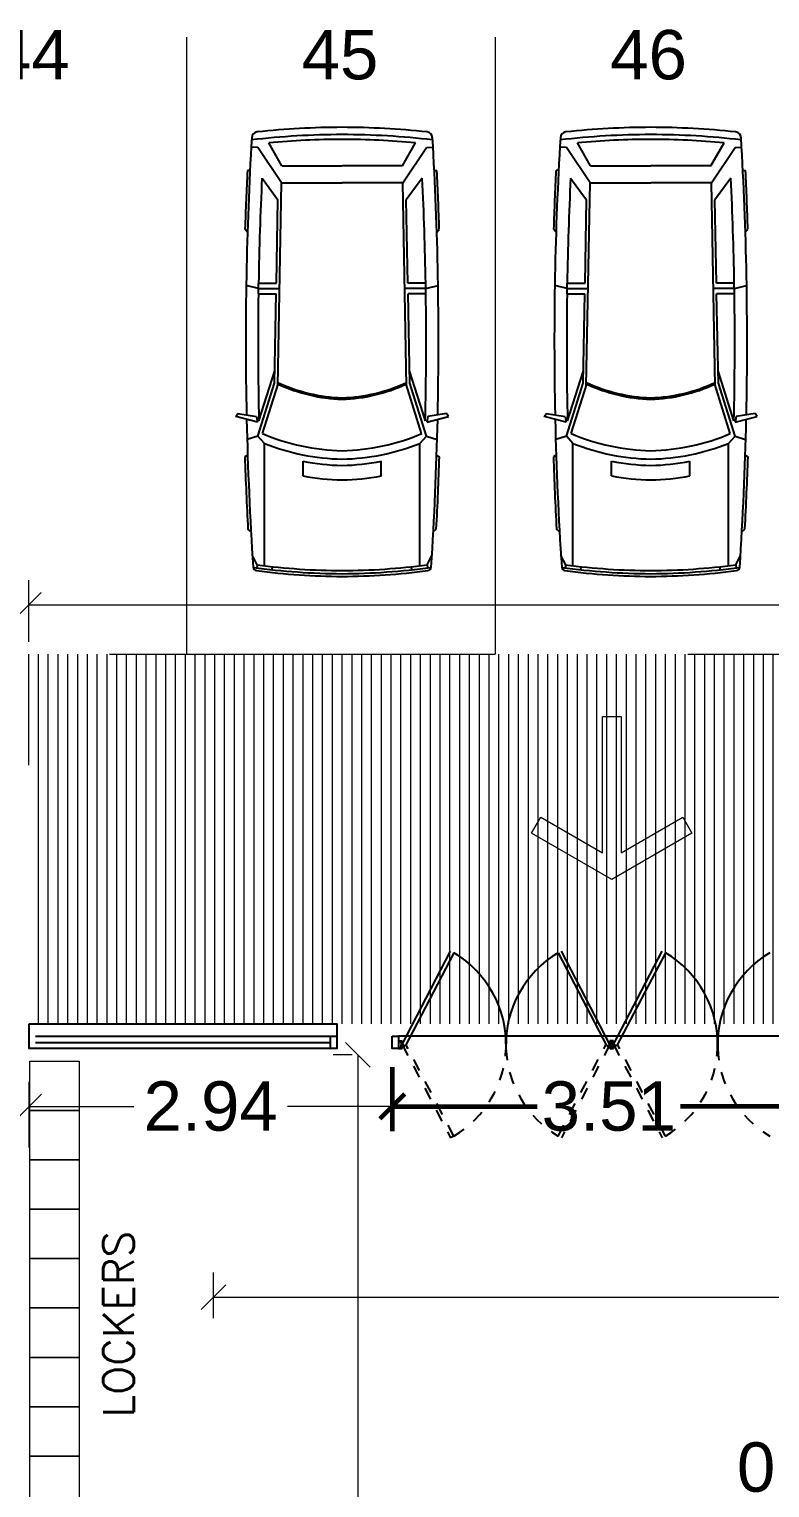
# Model space of a CAD drawing. Header units: inches. Extents: x 2 to 182, y -26 to 193.
# Drawn here: x 20.34 to 26.34, y 95.04 to 106.86 of the extents above; entities that cross this region are included whole.
import ezdxf

# ---------------------------------------------------------------- set-up
doc = ezdxf.new("R2010")
doc.units = ezdxf.units.IN
doc.header["$MEASUREMENT"] = 0
for name, pattern in [('HIDDEN', [0.375, 0.25, -0.125]), ('HIDDEN2', [4.7625, 3.175, -1.5875]), ('LÍNEAS_OCULTAS2', [0.1875, 0.125, -0.0625])]:
    doc.linetypes.add(name, pattern=pattern)
for name, color, linetype in [('ARQ-TXTS LOCAL', 3, 'Continuous'), ('AUTOS', 9, 'Continuous'), ('l carpinteria', 3, 'Continuous'), ('l muro', 5, 'Continuous'), ('L pisos', 8, 'Continuous'), ('l vidrio', 135, 'Continuous')]:
    doc.layers.add(name, color=color, linetype=linetype)
for name, color, linetype, lineweight in [('IS-SANITARIOS', 6, 'Continuous', 9), ('L COTAS', 1, 'Continuous', 9), ('l gris', 9, 'Continuous', 5), ('L PANELES', 136, 'Continuous', 60), ('L PROYEC', 4, 'HIDDEN2', 9)]:
    doc.layers.add(name, color=color, linetype=linetype, lineweight=lineweight)
doc.styles.add('2mm para 1.100', font='ARIAL.TTF')
doc.styles.add('3mm para 1.100', font='ARIAL.TTF')
doc.styles.add('RomanS', font='romans.shx')
doc.dimstyles.new('cotas 1.100', dxfattribs={"dimscale": 2, "dimtxt": 0.2, "dimasz": 0.1, "dimexe": 0.1, "dimexo": 0.05, "dimgap": 0.05, "dimtad": 0, "dimzin": 0, "dimdsep": 46, "dimtxsty": '2mm para 1.100', "dimblk": 'OBLIQUE', "dimcen": 0.09, "dimclrd": 256, "dimclre": 256, "dimclrt": 256, "dimaunit": 1, "dimadec": 3, "dimazin": 0, "dimtfac": 1, "dimtofl": 0, "dimtmove": 2, "dimatfit": 3, "dimfxl": 0, "dimtolj": 1, "dimtzin": 0, "dimlwd": -1, "dimlwe": -1, "dimarcsym": 0})

# ---------------------------------------------------------------- blocks, each defined once
blk = doc.blocks.new('E-120')
for p, q in [((1.249, 0.685), (1.297, 0.862)), ((1.297, 0.862), (1.321, 0.845)), ((1.321, 0.845), (1.297, 0.693)), ((0.094, 0.689), (0.171, 0.727)), ((0.361, 0.738), (0.383, 0.763)), ((0.982, 0.765), (0.969, 0.788)), ((1.136, 0.683), (1.111, 0.769)), ((2.333, 0.678), (2.358, 0.777)), ((2.789, 0.766), (2.813, 0.786)), ((3.294, 0.746), (3.29, 0.767)), ((3.477, 0.683), (3.48, 0.736)), ((0.094, 0.689), (0.069, 0.692)), ((0.086, 0.63), (1.078, 0.63)), ((1.078, 0.63), (1.136, 0.683)), ((1.136, 0.683), (1.566, 0.548)), ((1.158, 0.644), (1.558, 0.518)), ((1.297, 0.693), (1.249, 0.685)), ((1.26, 0.674), (1.665, 0.546)), ((2.29, 0.678), (2.29, 0.534)), ((2.29, 0.678), (2.378, 0.677)), ((2.333, 0.678), (2.333, 0.507)), ((2.378, 0.678), (2.378, 0.532)), ((3.228, 0.649), (3.052, 0.52)), ((3.191, 0.491), (3.477, 0.683)), ((3.328, 0.488), (3.513, 0.594)), ((0.079, 0.567), (0.054, 0.569)), ((1.546, 0.522), (3.191, 0.491)), ((1.566, 0.548), (2.29, 0.534)), ((2.378, 0.532), (3.052, 0.52)), ((3.191, 0.491), (3.191, 0)), ((3.328, 0.488), (3.328, 0)), ((0.814, 0.317), (0.934, 0.317)), ((3.191, -0.491), (3.191, 0)), ((3.328, -0.488), (3.328, 0)), ((0.814, -0.317), (0.934, -0.317)), ((0.078, -0.558), (0.053, -0.562)), ((1.136, -0.683), (1.566, -0.548)), ((1.158, -0.644), (1.558, -0.518)), ((1.26, -0.674), (1.665, -0.546)), ((1.546, -0.522), (3.191, -0.491)), ((1.566, -0.548), (2.29, -0.534)), ((2.29, -0.678), (2.29, -0.534)), ((2.333, -0.678), (2.333, -0.507)), ((2.378, -0.532), (3.052, -0.52)), ((2.378, -0.678), (2.378, -0.532)), ((3.228, -0.649), (3.052, -0.52)), ((3.191, -0.491), (3.477, -0.683)), ((3.328, -0.488), (3.513, -0.594)), ((0.094, -0.689), (0.069, -0.692)), ((0.086, -0.63), (1.078, -0.63)), ((0.094, -0.689), (0.171, -0.727)), ((1.078, -0.63), (1.136, -0.683)), ((1.136, -0.683), (1.111, -0.769)), ((1.249, -0.685), (1.297, -0.862)), ((1.297, -0.693), (1.249, -0.685)), ((1.321, -0.845), (1.297, -0.693)), ((2.29, -0.678), (2.378, -0.677)), ((2.333, -0.678), (2.358, -0.777)), ((3.477, -0.683), (3.48, -0.736)), ((0.361, -0.738), (0.383, -0.763)), ((0.982, -0.765), (0.969, -0.788)), ((2.789, -0.766), (2.813, -0.786)), ((3.294, -0.746), (3.29, -0.767)), ((1.297, -0.862), (1.321, -0.845))]:
    blk.add_line(p, q)
for centre, radius, start, end in [((5.769, -0.04), 5.747, 172.3934, 179.5979), ((0.077, 0.691), 0.03, 93.7373, 172.6816), ((1.903, -27.265), 28.046, 91.2874, 93.7373), ((1.903, -27.265), 28.069, 91.9055, 93.1027), ((1.903, -27.265), 28.046, 86.6212, 91.2121), ((1.903, -27.258), 28.06, 87.167, 88.1406), ((-2.869, -0.011), 6.45, 0.1016, 6.6242), ((3.553, 0.682), 0.05, 6.1594, 86.6212), ((5.769, -0.04), 5.769, 172.6816, 179.5994), ((5.769, -0.04), 5.722, 172.6816, 179.5961), ((2.76, -0.04), 1.81, 158.2817, 178.7222), ((2.76, -0.04), 1.742, 156.8644, 178.6721), ((1.903, -27.265), 27.946, 89.2062, 91.3172), ((1.903, -27.265), 27.946, 87.2823, 89.0264), ((-2.869, -0.011), 6.411, 0.1023, 5.4171), ((-2.869, -0.011), 6.509, 0.1007, 6.1594), ((2.76, -0.04), 1.325, 155.0855, 178.2544), ((2.76, -0.04), 1.313, 154.6813, 178.2383), ((2.76, -0.04), 1.978, 169.5792, 178.8307), ((2.76, -0.04), 1.861, 168.9125, 178.7568), ((5.769, 0.04), 5.769, 180.4006, 187.3184), ((5.769, 0.04), 5.747, 180.4021, 187.6066), ((5.769, 0.04), 5.722, 180.4039, 187.3184), ((2.76, 0.04), 1.978, 181.1693, 190.4208), ((2.76, 0.04), 1.861, 181.2432, 191.0875), ((2.76, 0.04), 1.81, 181.2778, 201.7183), ((2.76, 0.04), 1.742, 181.3279, 203.1356), ((2.76, 0.04), 1.325, 181.7456, 204.9145), ((2.76, 0.04), 1.313, 181.7617, 205.3187), ((-2.869, 0.011), 6.45, 353.3758, 359.8984), ((-2.869, 0.011), 6.411, 354.5829, 359.8977), ((-2.869, 0.011), 6.509, 353.8406, 359.8993), ((0.077, -0.691), 0.03, 187.3184, 266.2627), ((1.903, 27.265), 27.946, 268.6828, 270.7938), ((1.903, 27.265), 27.946, 270.9736, 272.7177), ((3.553, -0.682), 0.05, 273.3788, 353.8406), ((1.903, 27.265), 28.046, 266.2627, 268.7126), ((1.903, 27.265), 28.069, 266.8973, 268.0945), ((1.903, 27.265), 28.046, 268.7879, 273.3788), ((1.903, 27.258), 28.06, 271.8594, 272.833)]:
    blk.add_arc(centre, radius, start, end)
blk = doc.blocks.new('_Oblique')
at = {"color": 0, "linetype": 'ByBlock', "lineweight": -2}
blk.add_line((-0.5, -0.5), (0.5, 0.5), dxfattribs=at)
blk = doc.blocks.new('*D116')
at = {"layer": 'Defpoints', "color": 0}
for p in [(55.176, 102.194), (20.339, 101.796), (55.176, 101.8)]:
    blk.add_point(p, dxfattribs=at)
at = {"layer": 'L COTAS'}
for p, q in [((20.339, 101.896), (20.339, 102.394)), ((55.176, 101.9), (55.176, 102.394)), ((20.339, 102.194), (36.983, 102.194)), ((55.176, 102.194), (38.531, 102.194))]:
    blk.add_line(p, q, dxfattribs=at)
at = {"layer": 'L COTAS', "xscale": 0.2, "yscale": 0.2, "zscale": 0.2, "rotation": 180}
blk.add_blockref('_Oblique', (20.339, 102.194), dxfattribs=at)
at = {"layer": 'L COTAS', "xscale": 0.2, "yscale": 0.2, "zscale": 0.2}
blk.add_blockref('_Oblique', (55.176, 102.194), dxfattribs=at)
at = {"layer": 'L COTAS', "insert": (37.757, 102.194), "char_height": 0.4, "attachment_point": 5, "style": '2mm para 1.100'}
blk.add_mtext('\\A1;34.84', dxfattribs=at)
blk = doc.blocks.new('*D122')
at = {"layer": 'Defpoints', "color": 0}
for p in [(26.194, 94.65), (26.194, 94.1), (27.044, 94.1)]:
    blk.add_point(p, dxfattribs=at)
at = {"layer": 'L COTAS'}
for p, q in [((26.194, 94.2), (26.194, 94.85)), ((27.044, 94.2), (27.044, 94.85)), ((27.044, 94.65), (26.194, 94.65))]:
    blk.add_line(p, q, dxfattribs=at)
at = {"layer": 'L COTAS', "xscale": 0.2, "yscale": 0.2, "zscale": 0.2, "rotation": 180}
blk.add_blockref('_Oblique', (26.194, 94.65), dxfattribs=at)
at = {"layer": 'L COTAS', "xscale": 0.2, "yscale": 0.2, "zscale": 0.2}
blk.add_blockref('_Oblique', (27.044, 94.65), dxfattribs=at)
at = {"layer": 'L COTAS', "insert": (26.619, 95.204), "char_height": 0.4, "attachment_point": 5, "style": '2mm para 1.100'}
blk.add_mtext('\\A1;0.85', dxfattribs=at)
blk = doc.blocks.new('*D123')
at = {"layer": 'Defpoints', "color": 0}
for p in [(21.834, 96.583), (21.834, 96.314), (43.204, 94.363)]:
    blk.add_point(p, dxfattribs=at)
at = {"layer": 'L COTAS'}
for p, q in [((21.834, 96.414), (21.834, 96.783)), ((43.204, 94.463), (43.204, 96.783)), ((21.834, 96.583), (31.741, 96.583)), ((43.204, 96.583), (33.297, 96.583))]:
    blk.add_line(p, q, dxfattribs=at)
at = {"layer": 'L COTAS', "xscale": 0.2, "yscale": 0.2, "zscale": 0.2, "rotation": 180}
blk.add_blockref('_Oblique', (21.834, 96.583), dxfattribs=at)
at = {"layer": 'L COTAS', "xscale": 0.2, "yscale": 0.2, "zscale": 0.2}
blk.add_blockref('_Oblique', (43.204, 96.583), dxfattribs=at)
at = {"layer": 'L COTAS', "insert": (32.519, 96.583), "char_height": 0.4, "attachment_point": 5, "style": '2mm para 1.100'}
blk.add_mtext('\\A1;21.37', dxfattribs=at)
blk = doc.blocks.new('*D198')
at = {"layer": 'Defpoints', "color": 0}
for p in [(23.283, 98.548), (23.283, 98.13), (20.342, 97.698)]:
    blk.add_point(p, dxfattribs=at)
at = {"layer": 'L COTAS'}
for p, q in [((23.283, 98.448), (23.283, 97.93)), ((20.342, 97.798), (20.342, 98.33)), ((20.342, 98.13), (21.19, 98.13)), ((23.283, 98.13), (22.435, 98.13))]:
    blk.add_line(p, q, dxfattribs=at)
at = {"layer": 'L COTAS', "xscale": 0.2, "yscale": 0.2, "zscale": 0.2, "rotation": 180}
blk.add_blockref('_Oblique', (20.342, 98.13), dxfattribs=at)
at = {"layer": 'L COTAS', "xscale": 0.2, "yscale": 0.2, "zscale": 0.2}
blk.add_blockref('_Oblique', (23.283, 98.13), dxfattribs=at)
at = {"layer": 'L COTAS', "insert": (21.812, 98.13), "char_height": 0.4, "attachment_point": 5, "style": '2mm para 1.100'}
blk.add_mtext('\\A1;2.94', dxfattribs=at)
blk = doc.blocks.new('*D425')
at = {"layer": 'Defpoints', "color": 0}
for p in [(26.79, 98.598), (23.283, 98.548), (26.79, 98.13)]:
    blk.add_point(p, dxfattribs=at)
at = {"layer": 'L PANELES'}
for p, q in [((26.79, 98.498), (26.79, 97.93)), ((23.283, 98.448), (23.283, 97.93)), ((23.283, 98.13), (24.456, 98.13)), ((26.79, 98.13), (25.617, 98.13))]:
    blk.add_line(p, q, dxfattribs=at)
at = {"layer": 'L PANELES', "xscale": 0.2, "yscale": 0.2, "zscale": 0.2, "rotation": 180}
blk.add_blockref('_Oblique', (23.283, 98.13), dxfattribs=at)
at = {"layer": 'L PANELES', "xscale": 0.2, "yscale": 0.2, "zscale": 0.2}
blk.add_blockref('_Oblique', (26.79, 98.13), dxfattribs=at)
at = {"layer": 'L PANELES', "insert": (25.037, 98.13), "char_height": 0.4, "attachment_point": 5, "style": '2mm para 1.100'}
blk.add_mtext('\\A1;3.51', dxfattribs=at)
blk = doc.blocks.new('*D200')
at = {"layer": 'Defpoints', "color": 0}
for p in [(23.058, 98.548), (23.005, 86.6), (23.058, 86.6)]:
    blk.add_point(p, dxfattribs=at)
at = {"layer": 'L COTAS'}
for p, q in [((22.958, 98.548), (22.805, 98.548)), ((23.005, 98.548), (23.005, 93.331)), ((23.005, 86.6), (23.005, 91.816)), ((22.958, 86.6), (22.805, 86.6))]:
    blk.add_line(p, q, dxfattribs=at)
at = {"layer": 'L COTAS', "xscale": 0.2, "yscale": 0.2, "zscale": 0.2}
for p, rotation in [((23.005, 98.548), 90), ((23.005, 86.6), 270)]:
    blk.add_blockref('_Oblique', p, dxfattribs=dict(at, rotation=rotation))
at = {"layer": 'L COTAS', "insert": (23.005, 92.574), "char_height": 0.4, "attachment_point": 5, "rotation": 90, "style": '2mm para 1.100'}
blk.add_mtext('\\A1;11.95', dxfattribs=at)

msp = doc.modelspace()

# ---------------------------------------------------------------- hatches: boundary and pattern name
at = {"layer": 'l gris'}
h = msp.add_hatch(dxfattribs=at)
h.set_pattern_fill('LINE', color=256, scale=0.025, angle=90)
h.set_pattern_definition([(90, (-3797.44121, -724.84161), (-0.079375, 5e-18), [])])
h.paths.add_polyline_path([(11.616, 101.796), (40.616, 101.796), (40.635, 101.601), (40.692, 101.414), (40.785, 101.241), (40.909, 101.089), (41.061, 100.965), (41.234, 100.872), (41.421, 100.815), (41.616, 100.796), (55.377, 100.796), (55.422, 98.798), (20.341, 98.798), (20.341, 100.896), (11.616, 100.896)])

# ---------------------------------------------------------------- linework, layer by layer
at = {"linetype": 'Continuous', "lineweight": 13}
msp.add_lwpolyline([(24.987, 101.29), (25.137, 101.29), (25.137, 100.185), (25.636, 100.474), (25.711, 100.344), (25.062, 99.969), (24.412, 100.344), (24.487, 100.474), (24.987, 100.185), (24.987, 101.29)], close=True, dxfattribs=at)
at = {"layer": 'IS-SANITARIOS'}
for points in [[(20.347, 98.496), (20.747, 98.496), (20.747, 98.096), (20.347, 98.096), (20.347, 98.496)], [(20.347, 98.096), (20.747, 98.096), (20.747, 97.696), (20.347, 97.696), (20.347, 98.096)], [(20.347, 97.696), (20.747, 97.696), (20.747, 97.296), (20.347, 97.296), (20.347, 97.696)], [(20.347, 97.296), (20.747, 97.296), (20.747, 96.896), (20.347, 96.896), (20.347, 97.296)], [(20.347, 96.896), (20.747, 96.896), (20.747, 96.496), (20.347, 96.496), (20.347, 96.896)], [(20.347, 96.496), (20.747, 96.496), (20.747, 96.096), (20.347, 96.096), (20.347, 96.496)], [(20.347, 96.096), (20.747, 96.096), (20.747, 95.696), (20.347, 95.696), (20.347, 96.096)], [(20.347, 95.696), (20.747, 95.696), (20.747, 95.296), (20.347, 95.296), (20.347, 95.696)], [(20.347, 95.296), (20.747, 95.296), (20.747, 94.896), (20.347, 94.896), (20.347, 95.296)]]:
    msp.add_lwpolyline(points, dxfattribs=at)
at = {"layer": 'l carpinteria', "ltscale": 10}
for p, q in [((23.362, 98.632), (23.756, 99.388)), ((23.782, 99.375), (23.387, 98.619)), ((24.627, 99.375), (25.022, 98.619)), ((25.047, 98.632), (24.653, 99.388)), ((25.076, 98.632), (25.471, 99.388)), ((25.496, 99.375), (25.101, 98.619)), ((23.333, 98.661), (23.333, 98.661)), ((23.333, 98.661), (23.362, 98.661)), ((23.333, 98.647), (23.339, 98.647)), ((23.333, 98.612), (23.339, 98.612)), ((23.333, 98.598), (23.362, 98.598)), ((23.339, 98.656), (23.339, 98.647)), ((23.339, 98.656), (23.356, 98.656)), ((23.339, 98.604), (23.339, 98.612)), ((23.339, 98.604), (23.356, 98.604)), ((23.356, 98.646), (23.356, 98.656)), ((23.356, 98.646), (23.356, 98.629)), ((23.356, 98.646), (23.356, 98.646)), ((23.356, 98.604), (23.356, 98.629)), ((23.356, 98.629), (23.356, 98.629)), ((23.362, 98.661), (23.362, 98.652)), ((23.362, 98.652), (23.362, 98.652)), ((23.387, 98.619), (23.362, 98.632)), ((23.362, 98.598), (23.362, 98.623)), ((23.362, 98.623), (23.362, 98.623)), ((25.022, 98.619), (25.047, 98.632)), ((25.076, 98.661), (25.047, 98.661)), ((25.047, 98.661), (25.047, 98.652)), ((25.047, 98.661), (25.076, 98.661)), ((25.048, 98.661), (25.047, 98.661)), ((25.047, 98.652), (25.047, 98.652)), ((25.047, 98.647), (25.053, 98.647)), ((25.047, 98.598), (25.047, 98.623)), ((25.047, 98.623), (25.047, 98.623)), ((25.047, 98.612), (25.053, 98.612)), ((25.076, 98.598), (25.047, 98.598)), ((25.047, 98.598), (25.076, 98.598)), ((25.053, 98.646), (25.053, 98.656)), ((25.07, 98.656), (25.053, 98.656)), ((25.053, 98.656), (25.07, 98.656)), ((25.053, 98.656), (25.053, 98.647)), ((25.053, 98.646), (25.053, 98.629)), ((25.053, 98.646), (25.053, 98.646)), ((25.053, 98.604), (25.053, 98.629)), ((25.053, 98.629), (25.053, 98.629)), ((25.053, 98.604), (25.053, 98.612)), ((25.07, 98.604), (25.053, 98.604)), ((25.053, 98.604), (25.07, 98.604)), ((25.07, 98.656), (25.07, 98.647)), ((25.07, 98.646), (25.07, 98.656)), ((25.076, 98.647), (25.07, 98.647)), ((25.07, 98.646), (25.07, 98.646)), ((25.07, 98.646), (25.07, 98.629)), ((25.07, 98.629), (25.07, 98.629)), ((25.07, 98.604), (25.07, 98.629)), ((25.076, 98.612), (25.07, 98.612)), ((25.07, 98.604), (25.07, 98.612)), ((25.076, 98.661), (25.076, 98.661)), ((25.076, 98.661), (25.076, 98.652)), ((25.076, 98.652), (25.076, 98.652)), ((25.101, 98.619), (25.076, 98.632)), ((25.076, 98.623), (25.076, 98.623)), ((25.076, 98.598), (25.076, 98.623))]:
    msp.add_line(p, q, dxfattribs=at)
at = {"layer": 'l carpinteria', "linetype": 'HIDDEN', "ltscale": 0.4}
for p, q in [((23.362, 98.632), (23.756, 97.875)), ((23.782, 97.888), (23.394, 98.632)), ((24.627, 97.888), (25.015, 98.632)), ((25.047, 98.632), (24.653, 97.875)), ((25.076, 98.632), (25.471, 97.875)), ((25.496, 97.888), (25.108, 98.632))]:
    msp.add_line(p, q, dxfattribs=at)
at = {"layer": 'l carpinteria', "linetype": 'HIDDEN', "ltscale": 0.3}
msp.add_line((23.782, 97.888), (23.756, 97.875), dxfattribs=at)
at = {"layer": 'l carpinteria', "ltscale": 10}
for points in [[(22.783, 98.698), (22.833, 98.698), (22.833, 98.598), (22.783, 98.598)], [(23.283, 98.698), (23.333, 98.698), (23.333, 98.598), (23.283, 98.598)]]:
    msp.add_lwpolyline(points, close=True, dxfattribs=at)
for centre, start, end in [((23.34, 98.632), 358.2799, 59.2672), ((25.069, 98.632), 120.7328, 181.7201), ((25.054, 98.632), 358.2799, 59.2672), ((26.784, 98.632), 120.7328, 181.7201)]:
    msp.add_arc(centre, 0.865, start, end, dxfattribs=at)
at = {"layer": 'l carpinteria', "linetype": 'HIDDEN', "ltscale": 0.4}
for centre, start, end in [((23.34, 98.632), 300.7328, 358.222), ((25.069, 98.632), 181.778, 239.2672), ((25.054, 98.632), 300.7328, 358.222), ((26.784, 98.632), 181.778, 239.2672)]:
    msp.add_arc(centre, 0.865, start, end, dxfattribs=at)
at = {"layer": 'l carpinteria', "ltscale": 10}
for points in [[(23.339, 98.647), (23.333, 98.647), (23.339, 98.656), (23.333, 98.661)], [(23.339, 98.656), (23.333, 98.661), (23.356, 98.656), (23.362, 98.661)], [(23.339, 98.604), (23.333, 98.598), (23.339, 98.612), (23.333, 98.612)], [(23.356, 98.604), (23.362, 98.598), (23.339, 98.604), (23.333, 98.598)], [(23.356, 98.656), (23.362, 98.661), (23.356, 98.646), (23.362, 98.652)], [(23.356, 98.646), (23.362, 98.652), (23.356, 98.629), (23.362, 98.623)], [(23.356, 98.646), (23.362, 98.652), (23.356, 98.646), (23.362, 98.652)], [(23.356, 98.629), (23.362, 98.623), (23.356, 98.604), (23.362, 98.598)], [(23.356, 98.629), (23.362, 98.623), (23.356, 98.629), (23.362, 98.623)], [(25.053, 98.656), (25.047, 98.661), (25.053, 98.646), (25.047, 98.652)], [(25.07, 98.656), (25.076, 98.661), (25.053, 98.656), (25.047, 98.661)], [(25.053, 98.656), (25.047, 98.661), (25.07, 98.656), (25.076, 98.661)], [(25.053, 98.647), (25.047, 98.647), (25.053, 98.656), (25.047, 98.661)], [(25.053, 98.646), (25.047, 98.652), (25.053, 98.629), (25.047, 98.623)], [(25.053, 98.646), (25.047, 98.652), (25.053, 98.646), (25.047, 98.652)], [(25.053, 98.629), (25.047, 98.623), (25.053, 98.604), (25.047, 98.598)], [(25.053, 98.629), (25.047, 98.623), (25.053, 98.629), (25.047, 98.623)], [(25.053, 98.604), (25.047, 98.598), (25.053, 98.612), (25.047, 98.612)], [(25.053, 98.604), (25.047, 98.598), (25.07, 98.604), (25.076, 98.598)], [(25.07, 98.604), (25.076, 98.598), (25.053, 98.604), (25.047, 98.598)], [(25.07, 98.647), (25.076, 98.647), (25.07, 98.656), (25.076, 98.661)], [(25.07, 98.656), (25.076, 98.661), (25.07, 98.646), (25.076, 98.652)], [(25.07, 98.646), (25.076, 98.652), (25.07, 98.646), (25.076, 98.652)], [(25.07, 98.646), (25.076, 98.652), (25.07, 98.629), (25.076, 98.623)], [(25.07, 98.629), (25.076, 98.623), (25.07, 98.629), (25.076, 98.623)], [(25.07, 98.629), (25.076, 98.623), (25.07, 98.604), (25.076, 98.598)], [(25.07, 98.604), (25.076, 98.598), (25.07, 98.612), (25.076, 98.612)]]:
    msp.add_solid(points, dxfattribs=at)
at = {"layer": 'l gris'}
for p, q in [((21.616, 106.796), (21.616, 101.796)), ((24.116, 106.796), (24.116, 101.796))]:
    msp.add_line(p, q, dxfattribs=at)
at = {"layer": 'l muro'}
msp.add_lwpolyline([(20.342, 98.798), (22.833, 98.798), (22.833, 98.598), (20.342, 98.598)], close=True, dxfattribs=at)
at = {"layer": 'L pisos'}
msp.add_line((26.79, 98.698), (23.333, 98.698), dxfattribs=at)
at = {"layer": 'L PROYEC', "linetype": 'LÍNEAS_OCULTAS2', "ltscale": 25}
msp.add_line((11.616, 101.796), (55.377, 101.796), dxfattribs=at)
at = {"layer": 'l vidrio'}
for p, q in [((20.392, 98.698), (22.783, 98.698)), ((20.392, 98.648), (22.783, 98.648))]:
    msp.add_line(p, q, dxfattribs=at)

# ---------------------------------------------------------------- block references
at = {"layer": 'AUTOS', "color": 0, "rotation": 90.00000000000001}
for p in [(22.877, 102.425), (25.377, 102.425)]:
    msp.add_blockref('E-120', p, dxfattribs=at)

# ---------------------------------------------------------------- texts
at = {"layer": 'ARQ-TXTS LOCAL', "insert": (21.19, 97.12), "char_height": 0.25, "attachment_point": 9, "rotation": 90, "style": 'RomanS'}
msp.add_mtext_dynamic_manual_height_columns('LOCKERS', width=2.67165, gutter_width=1.15, heights=[0], dxfattribs=at)
at = {"layer": 'l gris', "style": '3mm para 1.100'}
for s, p in [('44', (20.049, 106.453)), ('45', (22.549, 106.453)), ('46', (25.049, 106.453))]:
    msp.add_text(s, height=0.4, rotation=0.1222, dxfattribs=at).set_placement(p)

# ---------------------------------------------------------------- dimensions: what is measured, and where the dimension line sits
at = {"layer": 'L COTAS'}
for base, p1, p2, picture, middle in [((55.176, 102.194), (20.339, 101.796), (55.176, 101.8), '*D116', (37.757, 102.194)), ((23.283, 98.13), (20.342, 97.698), (23.283, 98.548), '*D198', (21.812, 98.13)), ((21.834, 96.583), (43.204, 94.363), (21.834, 96.314), '*D123', (32.519, 96.583)), ((26.194, 94.65), (27.044, 94.1), (26.194, 94.1), '*D122', (26.619, 95.204))]:
    dim = msp.add_linear_dim(base=base, p1=p1, p2=p2, dimstyle='cotas 1.100', override={"dimfxl": 0.1, "dimarcsym": 1}, dxfattribs=at)
    dim.commit()
    dim.dimension.update_dxf_attribs({"geometry": picture, "text_midpoint": middle})
dim = msp.add_linear_dim(base=(23.005, 86.6), p1=(23.058, 98.548), p2=(23.058, 86.6), angle=90, dimstyle='cotas 1.100', override={"dimfxl": 0.1, "dimarcsym": 1}, dxfattribs=at)
dim.commit()
dim.dimension.update_dxf_attribs({"geometry": '*D200', "text_midpoint": (23.005, 92.574)})
at = {"layer": 'L PANELES'}
dim = msp.add_linear_dim(base=(26.79, 98.13), p1=(23.283, 98.548), p2=(26.79, 98.598), dimstyle='cotas 1.100', override={"dimarcsym": 1}, dxfattribs=at)
dim.commit()
dim.dimension.update_dxf_attribs({"geometry": '*D425', "text_midpoint": (25.037, 98.13)})

doc.saveas('drawing.dxf')
